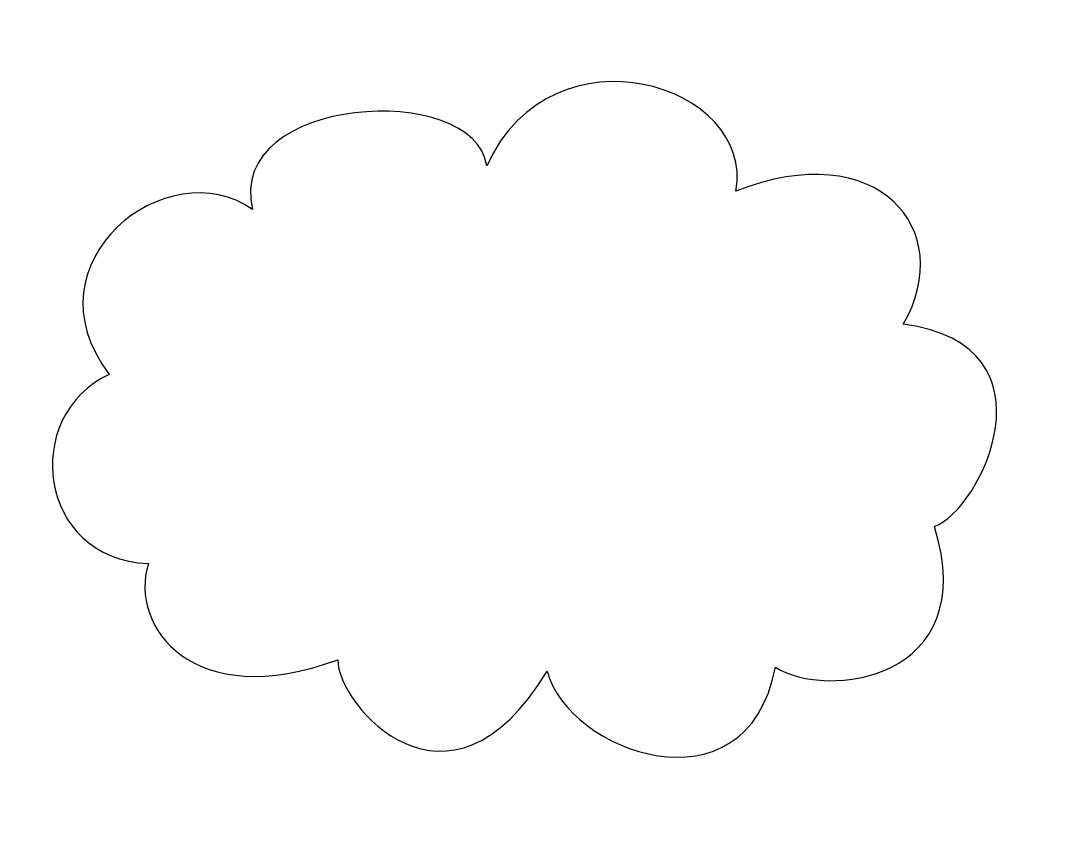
# Model space of a CAD drawing. Header units: centimetres. Extents: x -11.5 to 12.3, y -9.5 to 9.1.
import ezdxf

# ---------------------------------------------------------------- set-up
doc = ezdxf.new("R2010")
doc.units = ezdxf.units.CM
doc.header["$MEASUREMENT"] = 0
doc.layers.add('Camada 1', color=7, linetype='Continuous')

msp = doc.modelspace()

# ---------------------------------------------------------------- linework, layer by layer
at = {"layer": 'Camada 1', "color": 250}
msp.add_open_spline([(-6.20984, 4.78723), (-6.83203, 7.40276), (-1.13227, 7.73034), (-0.86208, 5.78756), (-0.86208, 5.78756), (0.64755, 9.09366), (5.2875, 7.62208), (4.82236, 5.20643), (4.82236, 5.20643), (8.05454, 6.48482), (9.89635, 4.33357), (8.64816, 2.17364), (8.64816, 2.17364), (12.27472, 1.68829), (10.39393, -2.09676), (9.35806, -2.44252), (9.35806, -2.44252), (10.44894, -5.97434), (6.86762, -6.39831), (5.72943, -5.65255), (5.72943, -5.65255), (5.06562, -9.09396), (0.97172, -7.57081), (0.51814, -5.74579), (0.51814, -5.74579), (-1.72532, -9.46377), (-4.28032, -6.51295), (-4.26322, -5.48361), (-4.26322, -5.48361), (-7.55458, -6.69987), (-9.03625, -4.7364), (-8.58778, -3.28998), (-8.58778, -3.28998), (-11.13029, -3.18663), (-11.49891, 0.09092), (-9.48371, 1.02627), (-9.48371, 1.02627), (-11.43943, 3.60343), (-8.12545, 6.15218), (-6.20984, 4.78723)], degree=3, knots=[0, 0, 0, 0, 0.09090909, 0.09090909, 0.09090909, 0.09090909, 0.18181818, 0.18181818, 0.18181818, 0.18181818, 0.27272727, 0.27272727, 0.27272727, 0.27272727, 0.36363636, 0.36363636, 0.36363636, 0.36363636, 0.45454545, 0.45454545, 0.45454545, 0.45454545, 0.54545455, 0.54545455, 0.54545455, 0.54545455, 0.63636364, 0.63636364, 0.63636364, 0.63636364, 0.72727273, 0.72727273, 0.72727273, 0.72727273, 0.81818182, 0.81818182, 0.81818182, 0.81818182, 1, 1, 1, 1], dxfattribs=at)

doc.saveas('drawing.dxf')
